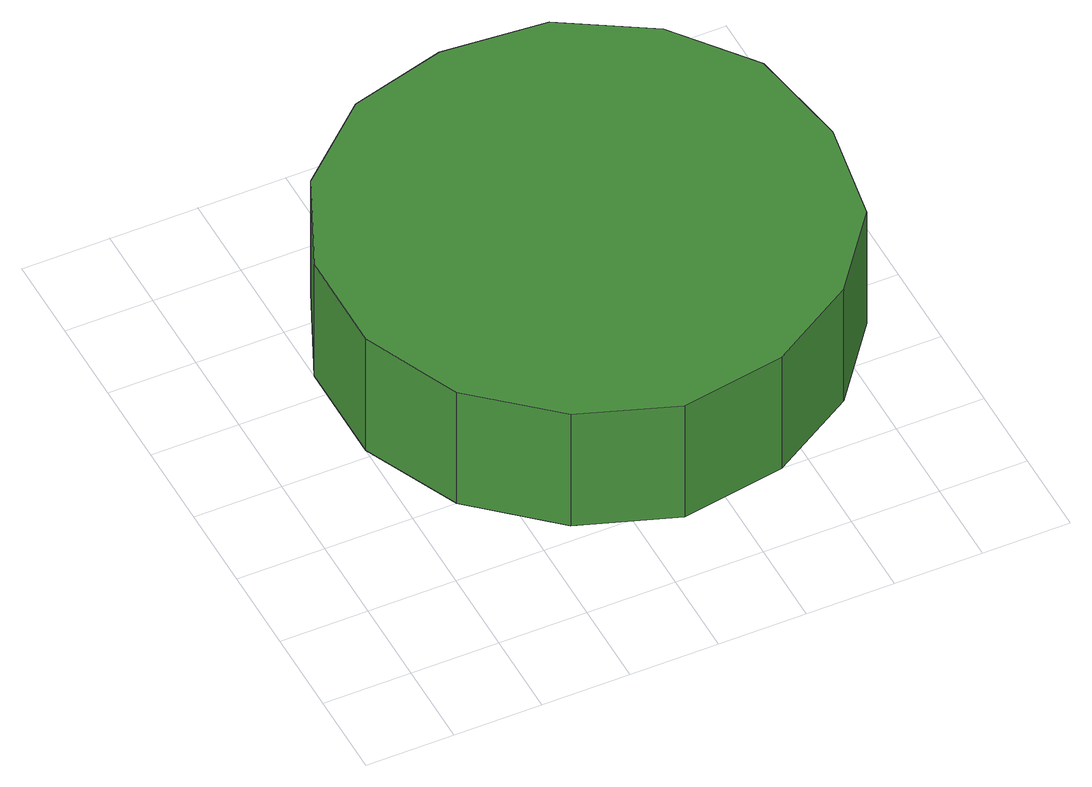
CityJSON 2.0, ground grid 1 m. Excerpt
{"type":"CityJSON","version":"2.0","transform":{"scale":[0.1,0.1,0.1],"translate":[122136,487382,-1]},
"CityObjects":{
"tree1":{"type":"SolitaryVegetationObject","attributes":{"function":"something"},"geometry":[{"type":"MultiSurface","lod":"1","boundaries":[[[0,1,2,3,4,5,6,7,8,9,10,11,12,13,14]],[[15,16,17,18,19,20,21,22,23,24,25,26,27,28,29]],[[0,29,28,1]],[[1,28,27,2]],[[2,27,26,3]],[[3,26,25,4]],[[4,25,24,5]],[[5,24,23,6]],[[6,23,22,7]],[[7,22,21,8]],[[8,21,20,9]],[[9,20,19,10]],[[10,19,18,11]],[[11,18,17,12]],[[12,17,16,13]],[[13,16,15,14]],[[14,15,29,0]]]}]},
"tree2":{"type":"SolitaryVegetationObject","attributes":{"function":"something"}}
},
"vertices":[
[66,37,24],[64,49,24],[57,58,24],[47,64,24],[35,65,24],[24,62,24],[15,54,24],[10,43,24],[10,31,24],[15,20,24],[24,12,24],[35,8,24],[47,10,24],[57,16,24],[64,25,24],[64,25,8],[57,16,8],[47,10,8],[35,8,8],[24,12,8],[15,20,8],[10,31,8],[10,43,8],[15,54,8],[24,62,8],[35,65,8],[47,64,8],[57,58,8],[64,49,8],[66,37,8]
]}
